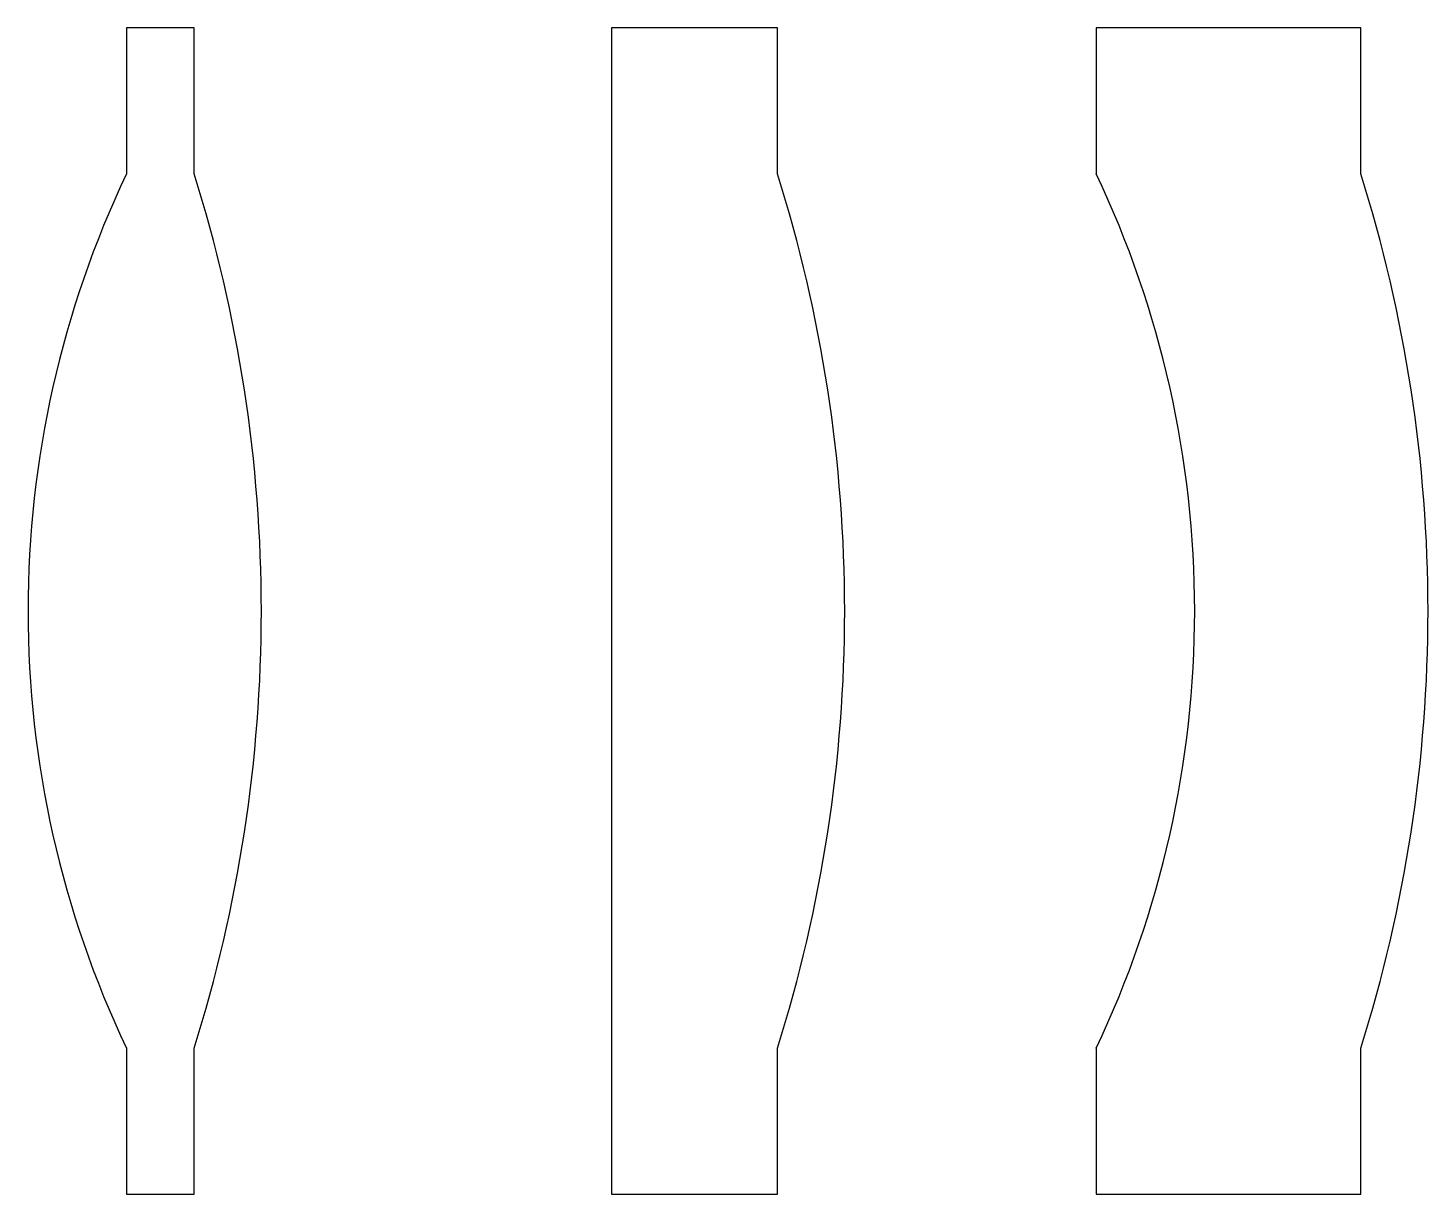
# Model space of a CAD drawing. Header units: metres. Extents: x -4 to 44, y -20 to 20.
import ezdxf

# ---------------------------------------------------------------- set-up
doc = ezdxf.new("R2010")
doc.units = ezdxf.units.M

msp = doc.modelspace()

# ---------------------------------------------------------------- linework, layer by layer
at = {"layer": 'PARAMETRIX'}
for p, q in [((1.697, 20), (-0.6228, 20)), ((-0.6228, 20), (-0.6228, 15)), ((1.697, 15), (1.697, 20)), ((21.697, 20), (16, 20)), ((16, 20), (16, 0)), ((21.697, 15), (21.697, 20)), ((41.697, 20), (32.6228, 20)), ((32.6228, 20), (32.6228, 15)), ((41.697, 15), (41.697, 20)), ((16, 0), (16, -20)), ((-0.6228, -15), (-0.6228, -20)), ((1.697, -20), (1.697, -15)), ((21.697, -20), (21.697, -15)), ((32.6228, -15), (32.6228, -20)), ((41.697, -20), (41.697, -15)), ((-0.6228, -20), (1.697, -20)), ((16, -20), (21.697, -20)), ((32.6228, -20), (41.697, -20))]:
    msp.add_line(p, q, dxfattribs=at)
for centre, radius, start, end in [((31, 0), 35, 154.6231, 180), ((-46, 0), 50, 360, 17.4576), ((-26, 0), 50, 360, 17.4576), ((1, 0), 35, 360, 25.3769), ((-6, 0), 50, 360, 17.4576), ((31, 0), 35, 180, 205.3769), ((-46, 0), 50, 342.5424, 360), ((-26, 0), 50, 342.5424, 360), ((1, 0), 35, 334.6231, 360), ((-6, 0), 50, 342.5424, 360)]:
    msp.add_arc(centre, radius, start, end, dxfattribs=at)

doc.saveas('drawing.dxf')
